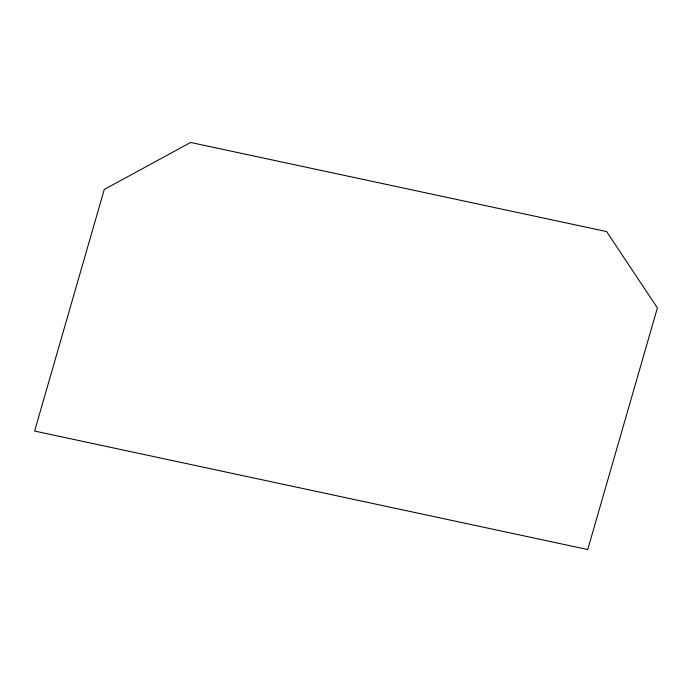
<?xml version="1.0" encoding="UTF-8"?>
<svg xmlns="http://www.w3.org/2000/svg" width="692" height="692" viewBox="0 0 692 692"><rect width="100%" height="100%" fill="white"/><g stroke="black" fill="none" stroke-linecap="round" stroke-linejoin="round"><path stroke-width="1.04" d="M104.276 189.452L34.6 431.055L587.724 549.534L657.4 307.931L606.624 231.578L190.62 142.465L104.276 189.452"/></g></svg>
